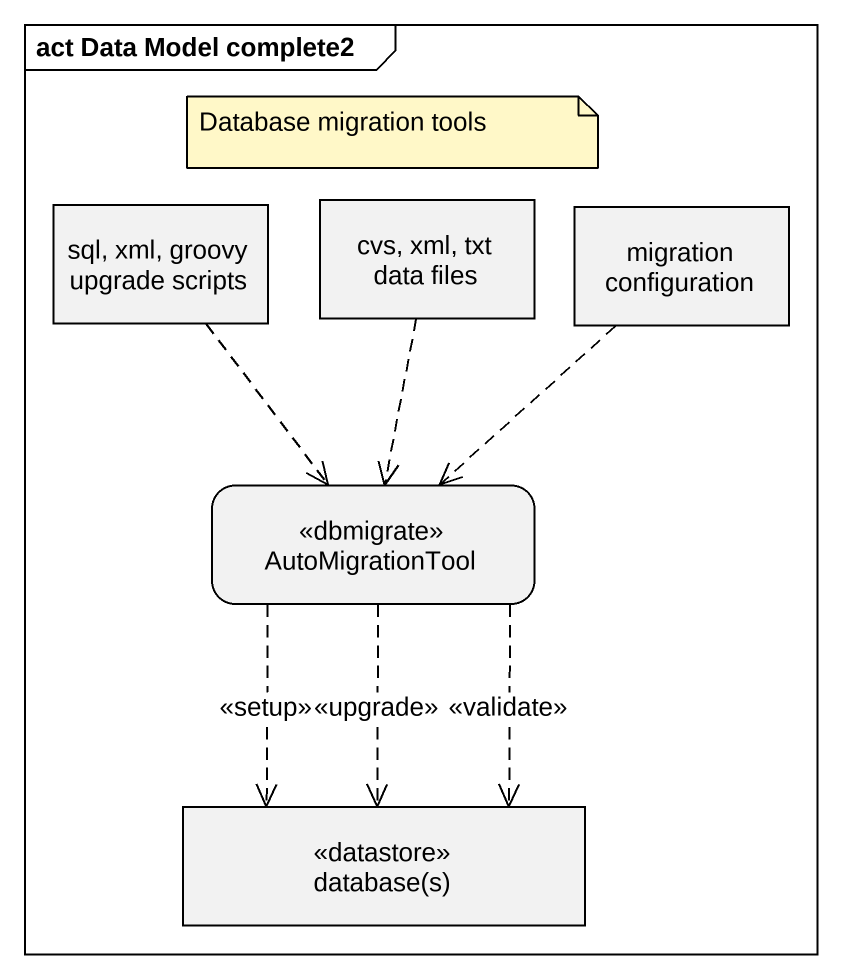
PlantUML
@startuml
mainframe act Data Model complete2
hide empty description
state "sql, xml, groovy upgrade scripts" as sql_xml_groovy_upgrade <<object>>
state "cvs, xml, txt data files" as cvs_xml_txt_data_files <<object>>
state "migration configuration" as migration_configuration <<object>>
state AutoMigrationTool <<dbmigrate>>
state "database(s)" as database_s <<datastore>>
sql_xml_groovy_upgrade -[dashed]-> AutoMigrationTool
cvs_xml_txt_data_files -[dashed]-> AutoMigrationTool
migration_configuration -[dashed]-> AutoMigrationTool
AutoMigrationTool -[dashed]-> database_s : <<setup>>
AutoMigrationTool -[dashed]-> database_s : <<upgrade>>
AutoMigrationTool -[dashed]-> database_s : <<validate>>
note as N1
  Database migration tools
end note
@enduml
